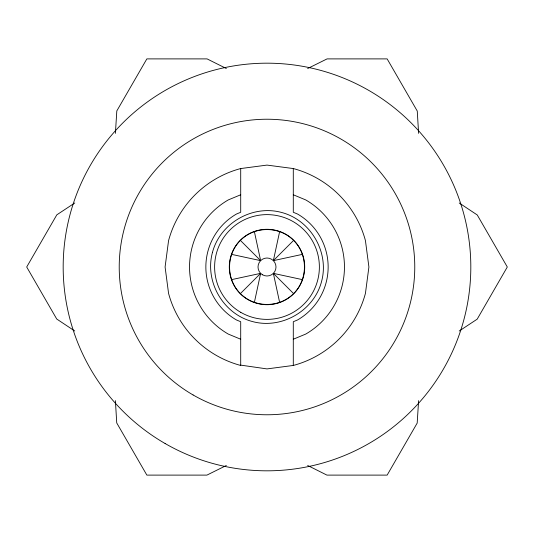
<?xml version="1.0" encoding="UTF-8"?>
<svg xmlns="http://www.w3.org/2000/svg" width="534" height="534" viewBox="0 0 534 534"><rect width="100%" height="100%" fill="white"/><g stroke="black" fill="none" stroke-linecap="round" stroke-linejoin="round"><path stroke-width="0.8" d="M115.397 133.346L116.812 110.918L146.85 58.894L207.079 58.894L226.329 68.519M418.603 400.654L417.188 423.082L387.15 475.106L326.921 475.106L307.671 465.481M231.756 279.596L260.639 273.361L254.404 302.244M302.244 254.404L273.361 260.639L279.596 231.756M240.627 365.436A101.907 101.907 0 0 1 168.564 293.373L165.093 267L168.564 240.627A101.907 101.907 0 0 1 240.627 168.564L267 165.093L293.373 168.564A101.907 101.907 0 0 1 365.436 240.627L368.907 267L365.436 293.373A101.907 101.907 0 0 1 293.373 365.436L267 368.907L240.707 365.123M240.34 240.34C225.975 254.518 225.975 279.482 240.34 293.66C254.518 308.025 279.482 308.025 293.66 293.66C308.025 279.482 308.025 254.518 293.66 240.34C279.482 225.975 254.518 225.975 240.34 240.34L260.639 260.639L254.404 231.756M240.34 293.66L260.639 273.361M273.361 260.639L293.66 240.34M74.78 202.98L56.811 214.842L26.7 267L56.737 319.025L74.773 331.013M459.22 331.02L477.189 319.158L507.3 267L477.262 214.975L459.227 202.987M307.671 68.519L327.075 58.894L387.15 58.894L417.261 111.052L418.603 133.346M226.329 465.481L206.925 475.106L146.85 475.106L116.739 422.948L115.397 400.654M240.707 194.776L228.272 199.923A77.45 77.45 0 0 0 228.272 334.077L240.707 339.224M293.293 339.224L305.728 334.077A77.45 77.45 0 0 0 305.728 199.923L293.293 194.776M260.639 260.639L231.756 254.404M279.596 302.244L273.361 273.361L302.244 279.596M273.361 273.361L293.66 293.66M293.293 168.55L293.293 212.272L297.572 214.047A61.143 61.143 0 0 1 297.572 319.953L293.293 321.728L293.293 365.45M240.707 168.55L240.707 212.272L236.428 214.047A61.143 61.143 0 0 0 236.428 319.953L240.707 321.728L240.707 365.45M212.465 252.388C204.462 281.525 223.152 313.899 252.388 321.535C281.525 329.538 313.899 310.848 321.535 281.612C329.538 252.475 310.848 220.101 281.612 212.465C252.475 204.462 220.101 223.152 212.465 252.388M262.501 274.79A8.998 8.998 0 0 0 275.998 267A8.998 8.998 0 0 0 262.501 259.21A8.998 8.998 0 0 0 262.501 274.79M240.807 312.363A52.379 52.379 0 0 0 319.379 267A52.379 52.379 0 0 0 240.807 221.637A52.379 52.379 0 0 0 240.807 312.363M248.15 299.654A37.707 37.707 0 0 0 304.707 267A37.707 37.707 0 0 0 248.15 234.346A37.707 37.707 0 0 0 248.15 299.654M165.093 443.514A203.814 203.814 0 0 0 470.814 267A203.814 203.814 0 0 0 165.093 90.486A203.814 203.814 0 0 0 165.093 443.514M193.114 394.973A147.764 147.764 0 0 0 414.764 267A147.764 147.764 0 0 0 193.114 139.027A147.764 147.764 0 0 0 193.114 394.973"/></g></svg>
